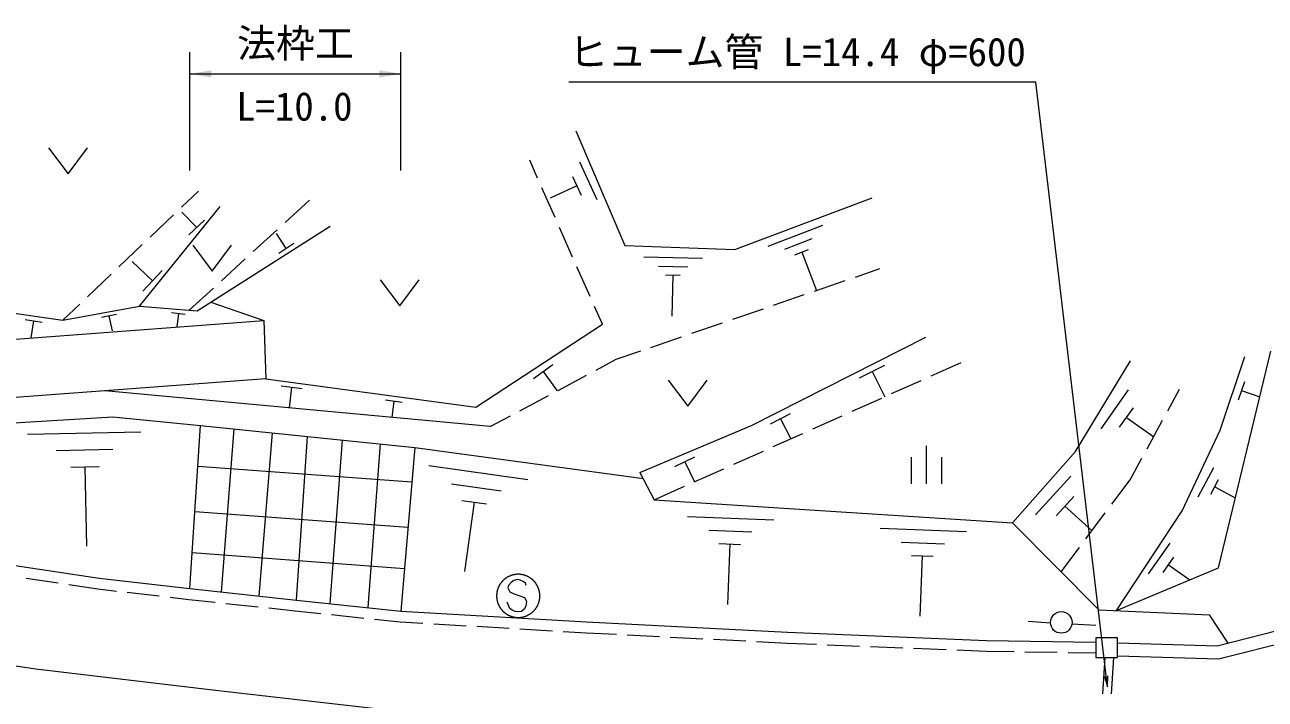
# Model space of a CAD drawing. Units: millimetres, scale not verified. Extents: x 40000 to 680000, y 20000 to 380000.
# Drawn here: x 324423 to 381808, y 303430 to 334632 of the extents above; entities that cross this region are included whole.
import ezdxf
from ezdxf.enums import TextEntityAlignment as Align

# ---------------------------------------------------------------- set-up
doc = ezdxf.new("R2010")
doc.units = ezdxf.units.MM
doc.header["$LTSCALE"] = 1000
doc.linetypes.add('CHAIN', pattern=[18.5, 12, -1.5, 3.5, -1.5])
for name, color, linetype, lineweight in [('M-BMK', 2, 'CHAIN', 13), ('M-STR-HTXT', 7, 'Continuous', 13), ('M-STR-STRC', 7, 'Continuous', 13), ('M-WORK', 1, 'Continuous', 13)]:
    doc.layers.add(name, color=color, linetype=linetype, lineweight=lineweight)
doc.styles.add('ＭＳ ゴシック', font='')
doc.styles.get('ＭＳ ゴシック').set_extended_font_data('MS Gothic')

# ---------------------------------------------------------------- blocks, each defined once
blk = doc.blocks.new('filled_arrow')
at = {"color": 0, "linetype": 'Continuous', "lineweight": -2}
blk.add_solid([(7.5, 1.25), (0, 0), (7.5, -1.25)], dxfattribs=at)
blk = doc.blocks.new('open_arrow')
at = {"color": 0, "linetype": 'Continuous', "lineweight": -2}
blk.add_lwpolyline([(7.5, 1.25), (0, 0), (7.5, -1.25)], dxfattribs=at)

msp = doc.modelspace()

# ---------------------------------------------------------------- linework, layer by layer
at = {"layer": 'M-BMK'}
for p, q in [((317281, 305950), (324927, 304831)), ((324927, 304831), (333239, 303845)), ((333239, 303845), (341338, 302926))]:
    msp.add_line(p, q, dxfattribs=at)
at = {"layer": 'M-STR-HTXT'}
for p, q in [((332060, 327889), (332060, 333362)), ((341822, 327889), (341822, 333362)), ((332060, 332362), (341822, 332362))]:
    msp.add_line(p, q, dxfattribs=at)
msp.add_lwpolyline([(374510, 304008), (371191, 331980), (349591, 331980)], dxfattribs=at)
at = {"layer": 'M-STR-STRC'}
for p, q in [((346921, 308835), (346793, 308696)), ((347052, 308928), (346921, 308835)), ((347218, 308961), (347052, 308928)), ((347334, 308945), (347218, 308961)), ((347478, 308873), (347334, 308945)), ((347588, 308799), (347478, 308873)), ((347623, 308687), (347588, 308799)), ((346793, 308696), (346777, 308582)), ((346777, 308582), (346863, 308400)), ((346863, 308400), (347014, 308327)), ((347014, 308327), (347546, 308139)), ((346780, 307808), (346741, 307917)), ((346864, 307630), (346780, 307808)), ((346968, 307557), (346864, 307630)), ((347526, 307590), (347402, 307494)), ((347597, 307739), (347526, 307590)), ((347546, 308139), (347627, 307967)), ((347627, 307967), (347597, 307739)), ((347114, 307482), (346968, 307557)), ((347234, 307465), (347114, 307482)), ((347402, 307494), (347234, 307465))]:
    msp.add_line(p, q, dxfattribs=at)
msp.add_lwpolyline([(348251, 308210), (348250, 308228), (348250, 308245), (348249, 308263), (348248, 308280), (348247, 308297), (348245, 308315), (348243, 308332), (348241, 308350), (348238, 308367), (348235, 308384), (348232, 308401), (348229, 308419), (348225, 308436), (348221, 308453), (348216, 308470), (348212, 308486), (348207, 308503), (348201, 308520), (348196, 308537), (348190, 308553), (348184, 308569), (348177, 308586), (348171, 308602), (348164, 308618), (348156, 308634), (348149, 308650), (348141, 308665), (348133, 308681), (348125, 308696), (348116, 308711), (348107, 308726), (348098, 308741), (348088, 308756), (348079, 308771), (348069, 308785), (348059, 308799), (348048, 308813), (348038, 308827), (348027, 308841), (348015, 308854), (348004, 308868), (347992, 308881), (347981, 308894), (347968, 308906), (347956, 308919), (347944, 308931), (347931, 308943), (347918, 308955), (347905, 308966), (347892, 308978), (347878, 308989), (347864, 309000), (347850, 309010), (347836, 309021), (347822, 309031), (347808, 309041), (347793, 309050), (347778, 309060), (347763, 309069), (347748, 309078), (347733, 309086), (347717, 309094), (347702, 309102), (347686, 309110), (347670, 309118), (347654, 309125), (347638, 309132), (347622, 309138), (347606, 309145), (347589, 309151), (347573, 309157), (347556, 309162), (347540, 309167), (347523, 309172), (347506, 309177), (347489, 309181), (347472, 309185), (347455, 309189), (347438, 309192), (347420, 309196), (347403, 309198), (347386, 309201), (347368, 309203), (347351, 309205), (347334, 309207), (347316, 309208), (347299, 309209), (347281, 309210), (347264, 309210), (347246, 309210), (347229, 309210), (347211, 309209), (347194, 309208), (347176, 309207), (347159, 309206), (347141, 309204), (347124, 309202), (347107, 309200), (347089, 309197), (347072, 309194), (347055, 309191), (347038, 309187), (347021, 309183), (347004, 309179), (346987, 309175), (346970, 309170), (346953, 309165), (346937, 309159), (346920, 309154), (346904, 309148), (346887, 309142), (346871, 309135), (346855, 309128), (346839, 309121), (346823, 309114), (346807, 309106), (346792, 309098), (346776, 309090), (346761, 309082), (346746, 309073), (346731, 309064), (346716, 309055), (346701, 309045), (346686, 309036), (346672, 309026), (346658, 309015), (346644, 309005), (346630, 308994), (346616, 308983), (346603, 308972), (346590, 308961), (346577, 308949), (346564, 308937), (346551, 308925), (346539, 308913), (346527, 308900), (346515, 308887), (346503, 308874), (346492, 308861), (346480, 308848), (346469, 308834), (346458, 308820), (346448, 308806), (346438, 308792), (346427, 308778), (346418, 308763), (346408, 308749), (346399, 308734), (346390, 308719), (346381, 308704), (346372, 308688), (346364, 308673), (346356, 308657), (346349, 308642), (346341, 308626), (346334, 308610), (346327, 308594), (346321, 308578), (346314, 308561), (346308, 308545), (346303, 308528), (346297, 308512), (346292, 308495), (346287, 308478), (346283, 308461), (346278, 308444), (346274, 308427), (346271, 308410), (346267, 308393), (346264, 308376), (346262, 308358), (346259, 308341), (346257, 308324), (346255, 308306), (346254, 308289), (346253, 308271), (346252, 308254), (346251, 308236), (346251, 308219), (346251, 308201), (346251, 308184), (346252, 308166), (346253, 308149), (346254, 308131), (346255, 308114), (346257, 308097), (346259, 308079), (346262, 308062), (346264, 308045), (346267, 308027), (346271, 308010), (346274, 307993), (346278, 307976), (346283, 307959), (346287, 307942), (346292, 307925), (346297, 307909), (346303, 307892), (346308, 307875), (346314, 307859), (346321, 307843), (346327, 307826), (346334, 307810), (346341, 307794), (346349, 307778), (346356, 307763), (346364, 307747), (346372, 307732), (346381, 307716), (346390, 307701), (346399, 307686), (346408, 307671), (346418, 307657), (346427, 307642), (346438, 307628), (346448, 307614), (346458, 307600), (346469, 307586), (346480, 307573), (346492, 307559), (346503, 307546), (346515, 307533), (346527, 307520), (346539, 307508), (346551, 307495), (346564, 307483), (346577, 307471), (346590, 307460), (346603, 307448), (346616, 307437), (346630, 307426), (346644, 307415), (346658, 307405), (346672, 307394), (346686, 307384), (346701, 307375), (346716, 307365), (346731, 307356), (346746, 307347), (346761, 307338), (346776, 307330), (346792, 307322), (346807, 307314), (346823, 307306), (346839, 307299), (346855, 307292), (346871, 307285), (346887, 307278), (346904, 307272), (346920, 307266), (346937, 307261), (346953, 307255), (346970, 307250), (346987, 307245), (347004, 307241), (347021, 307237), (347038, 307233), (347055, 307229), (347072, 307226), (347089, 307223), (347107, 307220), (347124, 307218), (347141, 307216), (347159, 307214), (347176, 307213), (347194, 307212), (347211, 307211), (347229, 307210), (347246, 307210), (347264, 307210), (347281, 307211), (347299, 307211), (347316, 307212), (347334, 307214), (347351, 307215), (347368, 307217), (347386, 307219), (347403, 307222), (347420, 307225), (347438, 307228), (347455, 307231), (347472, 307235), (347489, 307239), (347506, 307243), (347523, 307248), (347540, 307253), (347556, 307258), (347573, 307263), (347589, 307269), (347606, 307275), (347622, 307282), (347638, 307288), (347654, 307295), (347670, 307302), (347686, 307310), (347702, 307318), (347717, 307326), (347733, 307334), (347748, 307343), (347763, 307351), (347778, 307361), (347793, 307370), (347808, 307380), (347822, 307389), (347836, 307400), (347850, 307410), (347864, 307421), (347878, 307431), (347892, 307442), (347905, 307454), (347918, 307465), (347931, 307477), (347944, 307489), (347956, 307501), (347968, 307514), (347981, 307527), (347992, 307539), (348004, 307553), (348015, 307566), (348027, 307579), (348038, 307593), (348048, 307607), (348059, 307621), (348069, 307635), (348079, 307650), (348088, 307664), (348098, 307679), (348107, 307694), (348116, 307709), (348125, 307724), (348133, 307739), (348141, 307755), (348149, 307771), (348156, 307786), (348164, 307802), (348171, 307818), (348177, 307834), (348184, 307851), (348190, 307867), (348196, 307884), (348201, 307900), (348207, 307917), (348212, 307934), (348216, 307951), (348221, 307967), (348225, 307985), (348229, 308002), (348232, 308019), (348235, 308036), (348238, 308053), (348241, 308071), (348243, 308088), (348245, 308105), (348247, 308123), (348248, 308140), (348249, 308158), (348250, 308175), (348250, 308193)], close=True, dxfattribs=at)
at = {"layer": 'M-WORK'}
for p, q in [((349911, 329722), (352176, 324420)), ((325524, 328943), (326424, 327743)), ((326424, 327743), (327324, 328943)), ((348145, 327540), (347780, 328363)), ((350079, 328297), (350887, 326548)), ((349958, 327180), (348734, 326615)), ((349756, 327618), (350160, 326743)), ((331668, 326193), (332452, 326941)), ((348956, 325712), (348348, 327083)), ((357264, 324234), (363631, 326632)), ((329731, 321617), (333465, 326221)), ((332375, 325251), (331691, 325969)), ((336471, 325489), (337594, 326514)), ((330220, 324813), (331306, 325848)), ((332734, 325592), (332015, 324909)), ((332399, 321399), (338553, 325316)), ((334994, 324141), (336102, 325152)), ((336518, 324282), (336060, 324978)), ((349766, 323884), (349158, 325255)), ((358808, 324390), (361342, 325365)), ((328773, 323433), (329858, 324468)), ((332191, 324441), (333091, 323241)), ((333091, 323241), (333991, 324441)), ((336866, 324511), (336170, 324053)), ((352176, 324420), (357264, 324234)), ((359588, 324254), (360854, 324742)), ((360051, 323996), (360684, 324240)), ((330331, 322790), (329385, 323680)), ((333517, 322792), (334625, 323804)), ((353065, 323894), (355779, 323834)), ((360367, 324118), (361050, 322345)), ((327325, 322053), (328411, 323088)), ((330777, 323263), (329886, 322316)), ((350577, 322056), (349969, 323427)), ((353735, 323472), (355092, 323442)), ((362847, 322963), (363977, 323352)), ((340869, 322836), (341769, 321636)), ((341769, 321636), (342669, 322836)), ((354065, 323057), (354744, 323042)), ((354404, 323050), (354363, 321150)), ((360956, 322312), (362375, 322801)), ((332024, 321430), (333147, 322455)), ((359065, 321661), (360484, 322150)), ((323390, 321368), (326178, 320960)), ((326178, 320960), (326963, 321708)), ((326178, 320960), (329731, 321617)), ((329731, 321617), (332399, 321399)), ((333030, 321801), (335482, 320946)), ((351145, 320776), (350780, 321599)), ((357174, 321010), (358593, 321499)), ((297131, 318099), (335482, 320946)), ((324435, 321002), (325224, 320867)), ((324829, 320935), (324695, 320145)), ((327966, 321105), (328669, 321245)), ((328317, 321175), (328457, 320472)), ((331214, 321315), (331847, 321246)), ((331530, 321280), (331460, 320648)), ((335482, 320946), (335577, 318258)), ((355283, 320359), (356702, 320848)), ((345293, 316939), (351145, 320776)), ((353392, 319708), (354810, 320197)), ((358039, 316097), (366111, 320173)), ((350857, 318658), (351789, 319157)), ((351789, 319157), (352919, 319546)), ((373027, 314895), (375584, 319078)), ((379647, 309503), (382074, 319532)), ((379727, 315881), (380872, 319291)), ((347962, 318270), (348859, 318910)), ((348411, 318590), (349051, 317693)), ((363039, 318298), (364211, 318890)), ((363625, 318594), (364218, 317422)), ((366349, 318387), (367750, 319014)), ((335577, 318258), (297489, 315423)), ((335577, 318258), (345293, 316939)), ((336286, 317932), (337249, 317811)), ((349093, 317716), (350416, 318423)), ((354191, 318190), (355091, 316990)), ((355091, 316990), (355991, 318190)), ((364524, 317570), (365893, 318183)), ((380567, 317284), (380863, 318134)), ((345955, 316040), (328125, 317704)), ((336768, 317872), (336646, 316909)), ((347329, 316773), (348652, 317480)), ((362698, 316752), (364067, 317365)), ((374219, 315942), (375486, 317740)), ((377302, 316772), (377847, 317767)), ((380715, 317709), (381564, 317413)), ((341117, 317275), (341880, 317179)), ((341499, 317227), (341403, 316464)), ((375075, 316012), (375708, 316910)), ((297606, 314552), (328500, 316501)), ((328500, 316501), (332550, 316101)), ((345955, 316040), (346888, 316538)), ((358922, 316174), (359851, 316643)), ((359387, 316408), (359856, 315480)), ((360873, 315935), (362242, 316548)), ((375392, 316461), (376650, 315575)), ((376341, 315018), (377062, 316333)), ((324549, 315690), (329785, 315807)), ((332060, 308547), (332550, 316101)), ((332550, 316101), (342460, 315071)), ((333522, 308389), (334109, 315939)), ((335874, 315756), (335243, 308203)), ((352877, 313919), (358039, 316097)), ((359048, 315118), (360417, 315731)), ((377968, 312151), (379727, 315881)), ((336986, 308015), (337498, 315587)), ((338546, 307852), (339119, 315418)), ((340857, 315238), (340289, 307670)), ((342460, 315071), (341822, 307510)), ((342460, 315071), (353043, 313637)), ((366143, 313401), (366143, 315151)), ((325875, 314934), (328493, 314992)), ((354491, 314199), (355426, 314639)), ((357222, 314300), (358591, 314913)), ((365443, 313401), (365443, 314626)), ((366843, 313401), (366843, 314626)), ((370123, 311592), (373027, 314895)), ((375556, 313584), (376101, 314579)), ((326547, 314163), (327856, 314192)), ((327202, 314178), (327283, 310512)), ((332427, 314208), (342326, 313484)), ((343113, 314236), (347695, 313598)), ((352877, 313919), (353540, 312652)), ((354958, 314419), (355399, 313484)), ((355397, 313483), (356766, 314096)), ((378707, 312788), (379425, 314143)), ((344163, 313389), (346454, 313070)), ((371184, 311955), (372819, 313751)), ((374711, 312455), (375556, 313584)), ((379293, 312911), (379652, 313589)), ((353540, 312652), (354941, 313279)), ((372131, 311914), (372949, 312812)), ((379473, 313250), (380421, 312748)), ((344640, 312622), (345786, 312463)), ((345213, 312543), (344766, 309335)), ((353540, 312652), (370123, 311592)), ((372540, 312363), (373797, 311219)), ((332291, 312110), (342150, 311397)), ((355087, 311886), (359076, 311731)), ((373513, 310853), (374412, 312054)), ((374931, 307530), (377968, 312151)), ((356061, 311249), (358055, 311171)), ((363996, 311337), (367986, 311182)), ((370123, 311592), (374106, 307569)), ((356536, 310631), (357534, 310592)), ((357035, 310612), (356927, 307819)), ((364971, 310700), (366965, 310622)), ((372369, 309323), (373214, 310453)), ((376411, 309238), (377407, 310652)), ((318787, 310409), (327861, 309026)), ((332168, 310216), (341989, 309483)), ((365446, 310082), (366443, 310043)), ((365945, 310063), (365837, 307270)), ((377084, 309293), (377582, 310000)), ((374931, 307530), (379647, 309503)), ((377333, 309646), (378323, 308949)), ((324489, 309034), (325972, 308808)), ((326466, 308733), (327795, 308530)), ((327861, 309026), (332060, 308547)), ((327795, 308530), (328658, 308432)), ((329155, 308375), (330645, 308205)), ((332060, 308547), (336986, 308015)), ((331142, 308149), (332004, 308050)), ((332004, 308050), (333226, 307918)), ((333723, 307865), (335214, 307703)), ((335711, 307650), (336933, 307518)), ((336986, 308015), (341822, 307510)), ((336933, 307518), (338114, 307394)), ((338611, 307342), (340103, 307187)), ((340601, 307135), (341782, 307011)), ((341782, 307011), (342840, 306949)), ((341822, 307510), (350414, 307004)), ((370848, 307034), (371877, 306961)), ((374106, 307569), (379221, 307329)), ((379221, 307329), (380078, 306030)), ((379584, 305905), (384477, 307140)), ((343339, 306920), (344836, 306832)), ((345335, 306802), (346833, 306714)), ((347332, 306685), (348829, 306597)), ((349328, 306567), (350387, 306505)), ((350387, 306505), (351790, 306433)), ((350414, 307004), (359707, 306525)), ((359707, 306525), (368916, 306153)), ((372866, 306913), (373971, 306850)), ((379650, 305303), (384477, 306521)), ((352289, 306407), (353787, 306330)), ((354286, 306304), (355784, 306227)), ((356284, 306201), (357782, 306124)), ((358281, 306098), (359684, 306026)), ((359684, 306026), (361046, 305971)), ((361545, 305950), (363044, 305890)), ((363544, 305870), (365042, 305809)), ((368916, 306153), (373975, 306076)), ((374980, 306272), (373975, 306272)), ((373975, 306272), (373975, 305362)), ((374980, 305362), (374980, 306272)), ((374997, 306037), (379584, 305905)), ((365542, 305789), (367041, 305728)), ((367540, 305708), (368902, 305653)), ((368902, 305653), (370188, 305633)), ((370688, 305626), (372188, 305603)), ((372688, 305596), (373975, 305576)), ((373975, 305362), (374980, 305362)), ((374290, 303680), (374406, 305362)), ((374691, 303680), (374807, 305362)), ((374980, 305438), (379650, 305303))]:
    msp.add_line(p, q, dxfattribs=at)
msp.add_circle((372375, 306983), 500, dxfattribs=at)

# ---------------------------------------------------------------- block references
at = {"layer": 'M-STR-HTXT', "xscale": 133, "yscale": 133}
msp.add_blockref('filled_arrow', (332060, 332362), dxfattribs=at)
at = {"layer": 'M-STR-HTXT'}
for name, p, xscale, yscale, rotation in [('filled_arrow', (341822, 332362), 133, 133, 180), ('open_arrow', (374510, 304008), 66.7, 66.7, 96.8)]:
    msp.add_blockref(name, p, dxfattribs=dict(at, xscale=xscale, yscale=yscale, rotation=rotation))

# ---------------------------------------------------------------- texts
at = {"layer": 'M-STR-HTXT', "style": 'ＭＳ ゴシック'}
for s, p in [('法枠工', (334243, 333780)), ('ヒューム管 L=14.4 φ=600', (349591, 333380))]:
    msp.add_text(s, height=1320, dxfattribs=at).set_placement(p, align=Align.MIDDLE_LEFT)
msp.add_text('L=10.0', height=1320, dxfattribs=at).set_placement((336891, 329804), align=Align.BOTTOM_CENTER)

doc.saveas('drawing.dxf')
